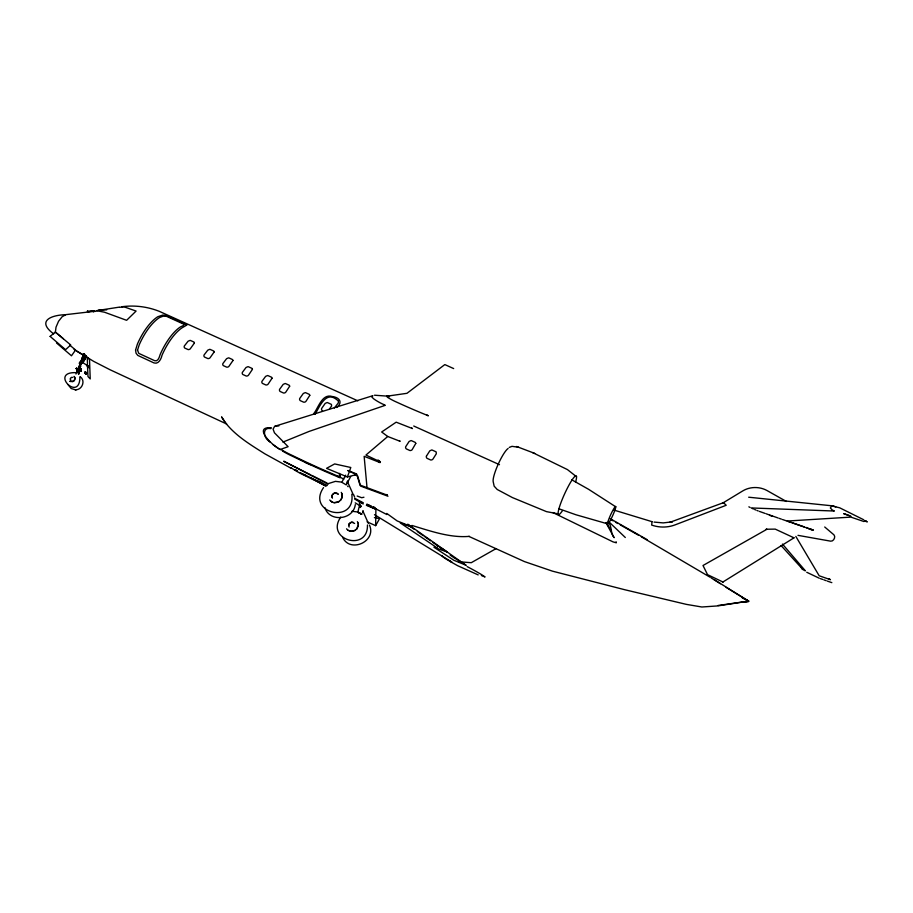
<?xml version="1.0" encoding="UTF-8"?>
<svg xmlns="http://www.w3.org/2000/svg" width="913" height="913" viewBox="0 0 913 913"><rect width="100%" height="100%" fill="white"/><g stroke="black" fill="none" stroke-linecap="round" stroke-linejoin="round"><path stroke-width="1.37" d="M78.803 371.625L78.575 374.25L78.621 371.431L77.034 371.386L78.975 371.808L77.171 371.089M77.24 370.975C79.819 372.242 77.571 376.43 79.009 371.853M78.107 371.26L78.769 373.748L78.94 372.413M343.779 479.165L339.453 476.78L339.499 473.413M86.278 373.28L85.879 372.356L85.023 372.721L85.263 373.485L86.278 373.28L86.027 372.515L85.08 372.755L85.514 372.082M55.316 332.777L56.013 327.196L58.535 321.308L62.187 316.697L65.964 314.631L97.782 310.922L104.481 312.212L126.61 320.315L136.094 311.059L123.928 306.791L119.98 307.282M373.485 507.023L375.905 509.214L375.642 525.66L367.117 521.859M65.531 314.688C50.398 315.156 36.577 321.285 53.684 333.896M340.264 474.737L340.058 477.796L339.453 477.545A860.639 704.768 -5.9 0 1 292.799 456.409A112.87 104.459 -24.2 0 1 282.448 450.999M358.284 524.541L356.686 529.278M349.131 527.086L348.709 524.701M348.675 525.591L349.006 523.914M342.215 495.439C342.569 501.157 335.014 504.957 330.7 501.123M332.423 498.178L331.978 495.645M88.15 366.57L87.203 365.862L88.253 365.748L87.5 366.296L87.283 357.177L89.52 359.654L90.227 378.929L87.979 376.521L87.477 365.485M80.789 368.612L78.895 367.585L78.849 368.806L76.064 368.544L76.897 368.293M375.905 509.214L366.547 504.946M81.771 361.434L80.96 363.077L83.129 359.266L84.281 353.776M76.989 369.537C78.792 368.384 76.258 370.792 77.32 368.818M79.351 368.487L78.997 369.24M80.778 370.575C81.862 373.063 79.853 368.304 80.709 369.069M80.664 371.02L81.04 370.587M652.11 521.665L651.642 525.055A32.606 31.019 7 0 0 675.243 524.815L726.223 505.266L723.45 502.686L669.777 522.373L672.379 521.825L663.215 522.898L654.05 522.088M70.312 378.998L71.123 377.594M78.746 367.665L83.562 354.004L84.27 354.324L80.321 365.793L79.34 367.859L78.746 367.665L83.791 354.153L81.942 360.909M79.34 367.859L84.156 354.198L83.391 359.574L82.661 359.231M84.829 372.321C85.754 374.319 86.393 371.728 84.704 372.287M85.662 373.805C85.765 371.306 85.046 374.501 85.468 372.23M85.297 372.938L86.096 373.04M85.754 373.588L85.982 372.39M86.393 372.972L85.879 373.645M80.926 370.176L79.146 370.404M85.594 356.458C85.08 354.29 86.473 358.855 86.267 356.093M83.848 354.541L84.384 355.225L84.783 354.335M80.515 364.732L80.846 363.522M80.504 364.458L80.766 363.853M605.924 522.67L614.129 537.689C610.146 532.93 612.315 526.812 608.4 522.133M84.498 354.575L82.775 359.14M82.992 358.147L84.498 358.9L83.699 359.665L82.364 358.695L81.565 360.989L82.592 358.763M82.672 361.251C82.227 363.328 84.829 359.87 83.254 359.425L84.373 354.438M82.809 359.311L83.905 354.381M83.985 354.381L82.9 359.197L79.899 365.782L83.676 354.13M88.116 365.702L87.454 365.987M355.305 504.615C353.411 519.942 329.513 522.59 324.868 507.651M358.01 511.474L359.665 504.878M83.985 354.518L84.715 354.609M347.408 476.974L350.797 467.49L334.66 463.93L326.557 468.335L347.408 476.974L356.492 474.543L347.864 470.64M80.184 369.194C80.412 371.785 74.09 367.619 77.034 368.441M726.097 587.356L748.671 601.153L714.217 579.652M84.007 354.233L80.116 365.862L82.102 361.833M79.534 362.552L79.363 363.477M358.124 526.173C357.268 530.111 352.555 532.484 348.903 530.738M332.024 495.713L332.298 494.8M88.013 366.558L87.865 366.798M86.929 365.36L86.792 365.599M79.671 368.224L80.606 366.113M75.95 374.033L77.491 370.632L78.541 371.043M87.066 365.428L81.953 361.959M78.039 369.811L77.959 370.621M78.598 370.005L77.16 370.29L77.845 370.918M79.214 367.893L80.093 366.01M79.808 368.087L80.686 366.204M426.474 456.055L429.795 450.851L431.678 449.983A1.449 1.153 6.7 0 1 432.363 450.143L435.661 451.638A1.415 1.118 6.8 0 1 436.186 452.026L436.3 453.795L432.967 459.045A2.328 2.134 -7.1 0 1 432.077 459.764L431.267 459.981A1.952 1.792 -7.1 0 1 430.491 459.901L427.181 458.394A1.986 1.815 -7.3 0 1 426.645 457.87L426.348 457.151A2.362 2.157 -7.3 0 1 426.474 456.055M360.258 507.468L361.069 505.928L361.411 506.441M344.509 477.476L345.376 475.833M345.628 475.182L341.85 482.304L346.244 484.894L350.638 476.597M79.693 362.267L79.522 363.602L80.104 363.134M79.91 363.431L80.036 361.982M82.729 362.529L86.278 356.572M82.843 361.149L85.685 356.378L83.094 359.402M313.718 413.68C318.317 407.985 322.061 393.32 332.138 396.493C339.876 397.395 343.048 402.759 336.509 407.495M315.076 414.297C319.79 406.308 326.078 390.045 337.468 400.248A2.043 1.244 10.9 0 1 338.255 400.807L338.426 402.793L334.329 408.02M82.615 361.833L85.788 356.492L86.381 356.686L82.821 362.644M82.455 362.199L85.993 355.682M82.684 362.278L86.119 356.595M362.723 512.444L363.112 510.801L362.495 512.809M340.754 517.123C324.88 539.583 368.122 552.582 367.46 525.009M375.642 525.66L379.534 518.721L374.41 517.603M323.522 487.61C305.912 513.197 355.785 524.964 351.825 494.173M349.04 523.971L351.79 522.156L354.632 523.457M332.343 494.869L334.352 493.054L337.776 493.716M340.492 500.495L342.158 497.357L341.919 493.728M88.39 366.421L88.356 365.714M329.376 409.138L331.59 406.011L331.453 404.539A1.392 1.084 2.1 0 0 330.951 404.174L327.767 402.724A1.427 1.107 1.9 0 0 327.094 402.565L325.199 403.398L321.684 408.408A2.328 2.088 -14 0 0 321.536 409.469L321.81 410.165A1.952 1.746 -14 0 0 322.323 410.667L322.563 410.793M85.674 373.052L86.438 373.805L85.171 372.036M86.45 373.828L86.587 373.04L85.868 373.12M83.517 353.742C82.501 354.701 85.103 355.009 83.562 354.004M83.505 359.688L86.164 356.447M83.813 358.387L85.571 356.253M85.925 356.378L83.345 359.505L86.381 356.686M83.688 358.238L85.445 356.104M81.474 363.1L82.375 362.826L81.622 363.26M76.863 368.544L76.19 368.761L76.909 368.236M78.872 368.841L79.602 368.841L79.477 369.925M80.789 370.416L80.036 370.164L80.96 370.313M56.48 342.934L71.476 355.796L75.562 350.021L69.776 345.114M82.296 360.84L81.565 360.989M363.945 497.231L361.708 497.722L357.177 496.033M89.063 367.38L89.029 366.512M93.423 311.938L94.53 310.979M349.531 523.275L350.957 522.339M332.868 494.127L334.386 493.123M399.186 440.625A135.215 128.676 -37.2 0 1 400.179 441.321L387.751 436.494L365.919 455.062L380.413 461.921A154.377 153.213 -18.2 0 0 378.05 459.992M73.371 381.223L74.535 380.013L74.877 377.685M469.43 536.353C450.303 538.122 430.308 530.989 411.946 525.454M722.548 582.232L793.979 537.848L792.541 537.666M372.926 395.786L371.659 396.801L373.52 398.719A59.95 55.704 -19.4 0 0 384.042 404.687L385.309 405.304L309.062 431.438L282.927 442.097M496.09 548.61L471.268 562.693L459.091 561.792M723.427 502.698L722.56 503.177L742.543 491.046C749.79 486.549 759.376 486.389 766.852 490.452L786.424 501.477M327.961 483.707L335.448 481.356L341.2 482.064M89.075 367.779L89.04 366.775M372.15 395.922L274.63 426.337L273.078 429.156L274.459 432.819L288.131 446.685L280.097 449.538L278.397 448.431M85.206 372.789L86.05 372.561M339.122 501.671L333.941 502.766M355.397 530.373L350.569 531.389L347.533 529.848M85.491 355.522L85.092 356.412L85.856 356.447M453.67 368.578L444.825 364.584L406.97 393.309L386.69 396.231L387.477 397.281A37.969 15.681 17.2 0 0 397.064 402.325A289.992 104.744 18.2 0 0 428.186 415.723M85.879 372.356L86.119 373.12L85.263 373.485L86.176 373.976M83.802 358.946L84.761 359.756L83.551 359.916M509.271 447.404L512.01 446.343L518.641 447.279M89.12 367.756L89.086 366.9M79.431 369.114L79.579 369.856M78.769 369.16L79.397 369.309M275.269 426.017L278.876 425.915M80.858 369.913L81.166 368.567L81.371 369.103M80.743 369.799L81.348 369.217L79.477 367.859L78.997 368.898L80.584 369.24M77.4 370.233L78.256 370.895M720.425 583.727L711.124 577.883M71.465 377.354L72.72 377.446M72.732 381.725L69.708 381.223M76.121 389.748C82.432 389.497 85.639 380.401 80.184 376.692M96.983 310.603L119.375 307.122M386.85 396.151L388.641 396.402A8.388 3.538 16.8 0 1 389.543 396.699M718.063 605.49L748.671 601.119L717.789 605.912L701.846 606.997L686.359 604.372L624.846 589.752L552.399 571.139L524.473 561.598L468.86 536.388M78.324 371.728L78.975 372.07L78.666 373.634M78.94 371.785L78.461 371.637M863.801 519.794L839.698 507.811L831.777 505.916L830.351 507.982L832.2 509.945A46.506 42.865 16.5 0 0 834.391 511.029L751.159 507.948M374.49 395.215L387.397 396.128M98.387 310.18L106.718 309.861M68.213 384.887L71.191 388.539L75.505 389.794M75.22 389.817L76.361 389.737M121.908 306.734C134.508 305.033 147.37 306.631 159.193 311.299L357.839 400.83M744.3 601.77L748.489 601.541L742.954 601.781M351.893 511.269L357.28 511.942M94.187 311.002L87.271 311.333L87.614 310.842C87.374 313.467 92.316 309.484 95.02 311.527M335.288 492.929L336.189 492.974M351.79 522.156L353.422 522.453M748.683 497.208L832.462 505.848M78.552 371.34L77.434 371.123M84.122 358.889L84.042 358.353M78.769 373.748L78.575 371.899M270.841 428.619C261.974 426.656 263.423 437.784 268.924 441.025M797.985 535.349L830.67 541.169C833.558 541.592 835.988 536.935 833.946 534.847L824.713 526.995M558.117 513.836L546.488 511.634L512.41 497.574L497.208 489.482L494.161 486.173L493.214 481.802A18.853 3.504 -65.6 0 1 498.121 464.397A18.853 3.504 -65.6 0 1 508.142 448.477M440.739 547.674A105.509 102.541 -43.7 0 1 447.29 552.068L433.937 547.241L453.852 560.262L465.95 565.227L410.097 525.808M651.802 521.597L613.707 510.002M607.476 523.811L576.023 514.784L558.87 508.758M271.503 427.798C250.984 425.937 274.961 448.409 281.729 449.926A113.109 104.653 -24.2 0 0 292.103 455.347A862.363 705.817 -5.9 0 0 338.849 476.529L339.453 476.78M833.192 505.928L835.749 506.852M70.233 381.508L74.147 380.812L75.094 378.587L74.09 376.396L74.695 377.115M75.471 372.641C49.336 371.99 79.728 402.781 79.91 377.137M864.759 520.855L866.642 521.483L865.227 520.638M867.35 521.928L864.657 521.015M863.949 521.54L850.87 517.112L787.268 521.038L804.673 527.075M79.488 368.635L78.678 368.692L78.906 369.309M80.835 370.096L80.139 370.564L81.337 370.815M76.977 369.605L77.559 368.932L76.932 369.662M808.986 528.604L813.426 530.111L805.768 527.452L807.879 528.228M808.861 528.867L812.193 529.996M804.547 527.086L792.393 522.921M849.763 515.742L843.658 513.608L850.916 516.29M782.487 519.497L791.286 522.544M831.834 582.642L827.246 581.056M779.188 518.356L781.391 519.12M769.339 514.909L778.093 517.979M769.237 515.183L772.524 516.336M766.064 513.757L768.244 514.521M826.094 580.645L823.811 579.846M764.968 513.368L760.609 511.828A96.47 89.257 11.2 0 1 759.399 511.394M822.67 579.435L820.388 578.625M387.968 496.238L360.555 486.07L357.656 475.878L354.735 474.692M819.246 578.214L806.738 572.257M532.599 452.586L567.441 469.59L576.537 476.746M516.496 446.48L534.721 453.384M373.668 507.069L375.038 507.605M375.916 509.226L366.364 505.3M347.956 470.515L356.641 473.995L359.996 485.054L387.466 495.245L386.621 494.515M336.6 475.958L340.081 477.373M366.878 504.284L371.157 506.019M478.195 574.905L457.618 565.683L449.458 561.084M363.317 502.789L354.974 498.441M363.18 503.976L354.632 499.012M360.327 502.241L361.331 502.664M748.717 601.039L742.406 598.038M304.862 462.172L310.454 464.694M413.715 426.017L499.491 464.683M319.87 482.11L322.072 483.125M437.749 545.974L439.005 546.625A105.509 102.541 -43.7 0 1 439.872 547.149M316.594 480.546L319.858 482.11M552.822 512.524L613.034 541.877L616.309 542.813L616.092 541.74M312.018 475.513L327.071 483.023M310.819 474.92L283.703 461.236L327.972 484.141M366.992 504.296L386.872 514.555M291.236 468.346L264.907 453.852C250.892 444.996 236.045 436.163 225.648 423.004L226.629 423.986L110.005 369.731L93.697 361.388L74.067 349.394M295.139 469.659L297.57 471.005M303.63 474.372L306.06 475.719M423.381 535.794L417.309 531.492M325.53 486.127L310.568 477.75M571.721 479.793L588.6 489.311L615.773 506.818A9.723 1.096 -65.5 0 1 609.553 521.757A9.723 1.096 -65.5 0 1 609.542 517.34A9.723 1.096 -65.5 0 1 615.773 506.818M610.626 519.44L613.034 520.809M615.453 522.179L617.861 523.537M620.281 524.907L638.826 535.395M641.314 536.798L710.086 577.221M610.146 518.63L647.351 539.754M455.564 558.733L458.018 560.126A83.791 81.862 -39.7 0 1 465.95 565.227M77 351.334L83.688 355.34M355.225 502.846L360.042 505.813M374.49 514.692L451.889 562.1L450.965 561.655A42.808 41.313 -18.3 0 1 443.376 557.17L442.508 556.462M337 493.168L338.358 494.367M332.264 502.241L329.673 500.004M290.985 467.73L295.652 470.709A108.476 100.932 -24.3 0 0 305.615 475.935A828.901 685.138 -5.7 0 0 326.569 485.876M437.498 548.12L400.305 522.955L411.991 527.166A132.842 116.054 -53.5 0 0 409.127 525.146M440.979 548.759L443.284 550.356M450.212 555.127L454.834 558.322M407.769 524.165L408.898 524.941M277.609 447.918L273.021 444.62M410.907 526.995L414.091 529.232M424.876 536.787L430.525 540.747M432.785 542.333L438.423 546.294M378.849 461.716L380.093 462.606L364.139 456.317L367.106 488.581M386.747 513.426L397.178 520.935L411.112 526.539L410.028 525.751M387.751 436.494L381.668 431.997L396.185 422.171L412.436 428.562A113.851 108.316 -32.7 0 0 411.615 427.969M63.408 338.78L56.891 333.325M793.968 537.814L775.228 529.118L766.075 529.243L766.92 529.266L703.01 565.501L707.541 574.654L723.085 582.083M781.072 545.54L802.995 569.632A40.161 37.479 19.7 0 0 805.369 570.819L782.464 544.068M608.492 521.46L625.314 537.506M70.723 379.991L70.267 378.941M347.636 530.008L346.563 528.787M268.936 441.025L269.78 441.995M347.568 486.093L348.104 486.72M801.968 568.89L801.363 567.418M442.28 556.211L442.006 555.526M347.956 481.653L347.533 481.014L346.906 483.205M358.193 512.661L357.793 511.999L361.879 514.396L358.398 512.387L361.331 514.11M342.58 537.243C349.999 553.575 376.807 541.477 369.491 525.089M795.839 536.433L819.178 575.772L830.431 579.687A217.568 208.518 41.9 0 0 829.061 578.842M606.278 522.441L611.139 530.601M357.382 521.643L358.09 523.092M341.268 492.369L342.021 493.91M359.231 502.858L360.886 506.578M363.009 511.314L368.464 523.548M347.431 481.573L353.24 494.584M353.662 494.675L354.666 497.163M85.171 372.881L85.423 373.645M357.999 522.932L358.375 524.701M331.944 496.592L332.092 497.459M481.379 575.498A260.319 214.977 39.8 0 0 485.054 576.97A43.721 32.149 36.6 0 0 479.382 573.318A225.351 154.263 36.4 0 0 467.102 566.585M299.886 472.466A108.693 101.115 -24.3 0 0 304.976 474.965A830.499 686.142 -5.7 0 0 327.219 485.488M297.41 471.119A108.693 101.115 -24.3 0 1 294.99 469.716M426.964 414.993A65.553 28.668 17 0 1 428.186 415.712M758.201 510.949A96.47 89.257 11.2 0 1 757.014 510.481M755.827 510.002A96.47 89.257 11.2 0 1 754.652 509.511M753.476 509.009A96.47 89.257 11.2 0 1 752.312 508.484M750.007 507.4A96.584 89.36 11.2 0 1 748.865 506.841M562.499 510.607A21.284 3.024 -65.5 0 1 559.315 507.457A21.284 3.024 -65.5 0 1 571.698 480.5A21.284 3.024 -65.5 0 1 575.567 482.155M135.558 350.124L136.06 353.205L137.783 355.408L154.012 362.94C158.52 364.549 161.293 358.798 161.989 355.305A37.148 14.54 -65.3 0 1 182.212 327.733L186.48 325.268A15.099 2.157 20.7 0 0 186.925 324.96L167.227 315.83L162.788 315.065L157.823 316.708A36.988 15.076 -65.3 0 0 137.418 344.041L135.558 350.124M137.521 350.17L138.787 353.365L154.696 360.715C158.189 361.868 159.455 356.686 160.174 354.472A37.136 14.585 -65.3 0 1 180.42 326.922L183.696 325.382L183.992 324.275L166.28 316.24L163.073 316.206L159.604 317.519A36.999 15.03 -65.3 0 0 139.21 344.863L137.521 350.17M415.78 443.421L412.197 449.595A2.328 2.111 -8.7 0 1 411.307 450.314L410.508 450.531A1.952 1.78 -8.7 0 1 409.732 450.451L406.445 448.956A1.974 1.803 -8.9 0 1 405.908 448.431L405.623 447.724A2.351 2.146 -8.8 0 1 405.749 446.64L409.115 441.47L410.987 440.602A1.449 1.141 5.7 0 1 411.672 440.762L414.959 442.257A1.404 1.107 5.8 0 1 415.472 442.634L415.78 443.421M309.792 395.363L305.981 401.286A2.283 2.043 -14.9 0 1 305.09 401.994L304.291 402.199A1.917 1.712 -14.9 0 1 303.538 402.119L300.377 400.681A1.952 1.735 -15.1 0 1 299.863 400.179L299.601 399.483A2.317 2.066 -15 0 1 299.761 398.433L303.299 393.469L305.204 392.647A1.427 1.096 1.1 0 1 305.866 392.795L309.028 394.233A1.381 1.073 1.2 0 1 309.518 394.599L309.792 395.363M289.661 386.233L285.803 392.122A2.283 2.02 -15.8 0 1 284.913 392.818L284.126 393.024A1.917 1.7 -15.8 0 1 283.384 392.944L280.234 391.506A1.94 1.723 -16 0 1 279.72 391.015L279.469 390.319A2.317 2.054 -15.9 0 1 279.629 389.28L283.213 384.35L285.107 383.54A1.415 1.096 0.3 0 1 285.78 383.688L288.919 385.115A1.381 1.061 0.4 0 1 289.41 385.48L289.661 386.233M272.04 378.244L268.148 384.088A2.271 2.009 -16.6 0 1 267.258 384.784L266.47 384.989A1.906 1.689 -16.6 0 1 265.729 384.909L262.59 383.483A1.94 1.712 -16.7 0 1 262.088 382.992L261.837 382.307A2.305 2.043 -16.7 0 1 262.008 381.269L265.615 376.373L267.52 375.563A1.415 1.084 -0.4 0 1 268.182 375.711L271.309 377.126A1.381 1.05 -0.2 0 1 271.789 377.491L272.04 378.244M252.433 369.354L248.507 375.152A2.271 1.997 -17.3 0 1 247.606 375.848L246.83 376.042A1.906 1.678 -17.4 0 1 246.088 375.973L242.972 374.558A1.929 1.7 -17.5 0 1 242.481 374.068L242.23 373.383A2.305 2.02 -17.4 0 1 242.402 372.344L246.042 367.483L247.948 366.684A1.415 1.073 -1.1 0 1 248.61 366.843L251.714 368.247A1.37 1.05 -0.9 0 1 252.193 368.612L252.433 369.354M232.963 360.521L228.992 366.273A2.26 1.986 -18 0 1 228.102 366.969L227.314 367.163A1.894 1.666 -18.1 0 1 226.572 367.094L223.491 365.691A1.929 1.689 -18.1 0 1 222.989 365.2L222.749 364.515A2.294 2.009 -18.1 0 1 222.932 363.488L226.595 358.672L228.512 357.873A1.415 1.061 -1.7 0 1 229.174 358.022L232.244 359.425A1.37 1.039 -1.6 0 1 232.724 359.779L232.963 360.521M214.133 351.984L210.116 357.702A2.26 1.963 -18.7 0 1 209.225 358.375L208.449 358.581A1.894 1.655 -18.7 0 1 207.708 358.512L204.649 357.109A1.929 1.678 -18.8 0 1 204.158 356.629L203.919 355.956A2.294 1.997 -18.7 0 1 204.101 354.929L207.799 350.136L209.716 349.359A1.404 1.061 -2.3 0 1 210.367 349.508L213.437 350.889A1.37 1.027 -2.2 0 1 213.904 351.254L214.133 351.984M194.401 343.037L190.349 348.709A2.248 1.952 -19.3 0 1 189.459 349.382L188.683 349.588A1.883 1.632 -19.3 0 1 187.952 349.508L184.905 348.127A1.917 1.666 -19.4 0 1 184.415 347.648L184.186 346.974A2.283 1.974 -19.3 0 1 184.369 345.959L188.101 341.2L190.03 340.423A1.404 1.05 -2.9 0 1 190.68 340.572L193.716 341.953A1.37 1.027 -2.8 0 1 194.184 342.307L194.401 343.037M79.385 369.468L80.15 369.719L79.385 369.468M50.135 336.406L65.565 349.69L70.712 344.977L55.339 332.047L50.135 336.406M225.077 422.24L221.688 417.081L225.077 422.24"/></g></svg>
